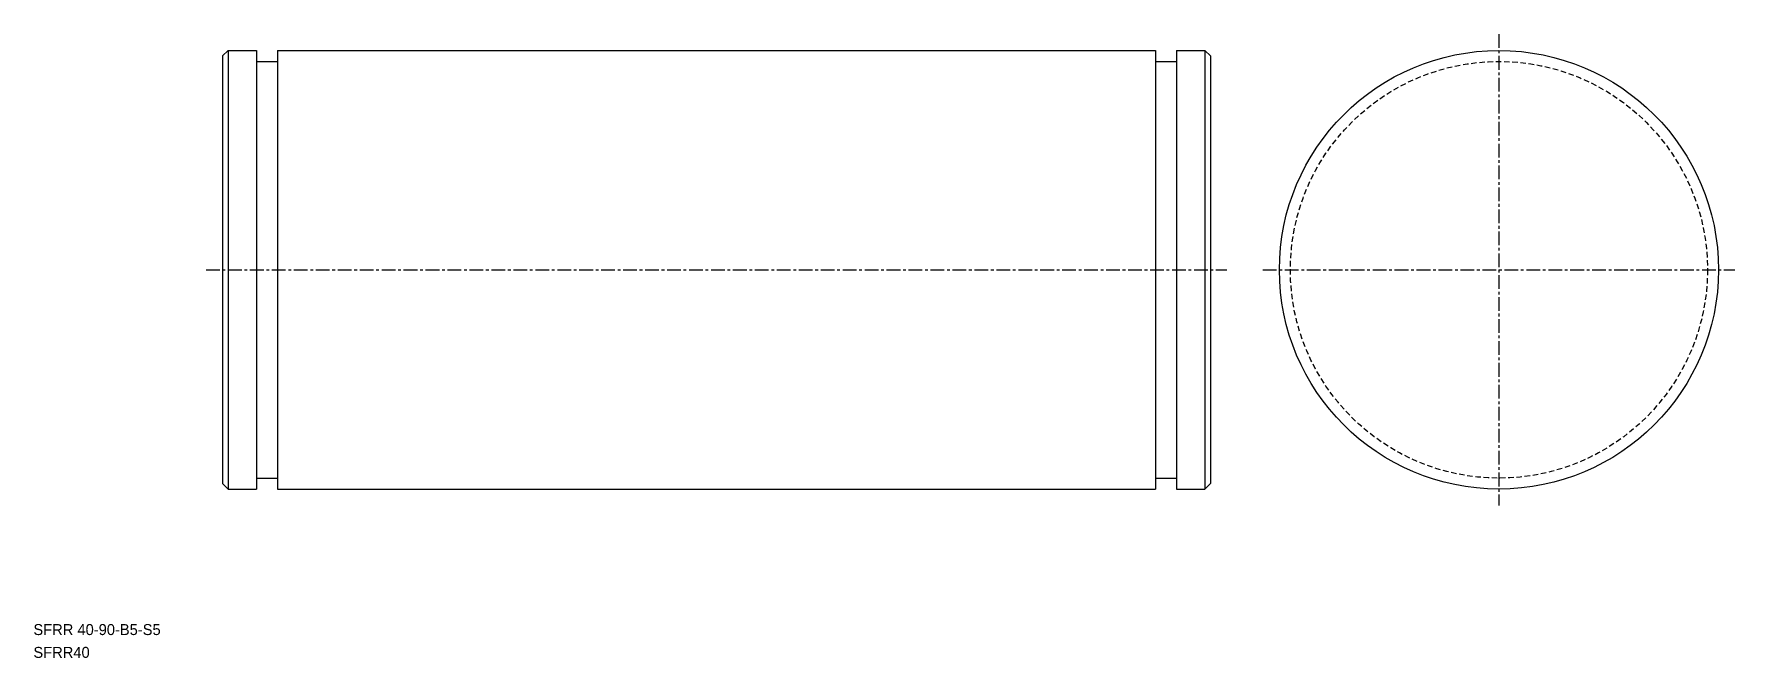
# Model space of a CAD drawing. Extents: x 32 to 187, y -16 to 41.
import ezdxf

# ---------------------------------------------------------------- set-up
doc = ezdxf.new("R2010")
doc.units = 0
doc.linetypes.add('CENTER', pattern=[2, 1.25, -0.25, 0.25, -0.25])
doc.linetypes.add('DASHED', pattern=[0.75, 0.5, -0.25])
doc.layers.get('0').update_dxf_attribs({"linetype": 'CONTINUOUS'})
doc.layers.add('CENTER', color=1, linetype='CENTER')

msp = doc.modelspace()

# ---------------------------------------------------------------- linework, layer by layer
at = {"color": 7, "linetype": 'CONTINUOUS'}
for p, q in [((49.48, 39.76), (48.98, 39.26)), ((48.98, 39.26), (48.98, 0.26)), ((49.48, 39.76), (52.08, 39.76)), ((49.48, 39.76), (49.48, -0.24)), ((52.08, 39.76), (52.08, -0.24)), ((52.08, 38.76), (53.98, 38.76)), ((53.98, 39.76), (53.98, -0.24)), ((53.98, 39.76), (133.98, 39.76)), ((133.98, 39.76), (133.98, -0.24)), ((133.98, 38.76), (135.88, 38.76)), ((135.88, 39.76), (138.48, 39.76)), ((135.88, 39.76), (135.88, -0.24)), ((138.48, 39.76), (138.98, 39.26)), ((138.48, 39.76), (138.48, -0.24)), ((138.98, 39.26), (138.98, 0.26)), ((49.48, -0.24), (48.98, 0.26)), ((52.08, 0.76), (53.98, 0.76)), ((133.98, 0.76), (135.88, 0.76)), ((138.48, -0.24), (138.98, 0.26)), ((49.48, -0.24), (52.08, -0.24)), ((53.98, -0.24), (133.98, -0.24)), ((135.88, -0.24), (138.48, -0.24))]:
    msp.add_line(p, q, dxfattribs=at)
for p, q in [((138.98, 24.51), (138.98, 24.51)), ((138.98, 19.76), (138.98, 19.76))]:
    msp.add_line(p, q)
msp.add_circle((165.26, 19.76), 20, dxfattribs=at)
at = {"color": 3, "linetype": 'DASHED'}
msp.add_circle((165.26, 19.76), 19, dxfattribs=at)
at = {"layer": 'CENTER', "color": 1, "linetype": 'CENTER'}
for p, q in [((165.26, 41.26), (165.26, -1.74)), ((47.48, 19.76), (140.48, 19.76)), ((143.76, 19.76), (186.76, 19.76))]:
    msp.add_line(p, q, dxfattribs=at)

# ---------------------------------------------------------------- texts
at = {"color": 7, "linetype": 'CONTINUOUS'}
for s, p in [('SFRR 40-90-B5-S5', (31.75, -13.55)), ('SFRR40', (31.75, -15.63))]:
    msp.add_text(s, height=1, dxfattribs=at).set_placement(p)

doc.saveas('drawing.dxf')
